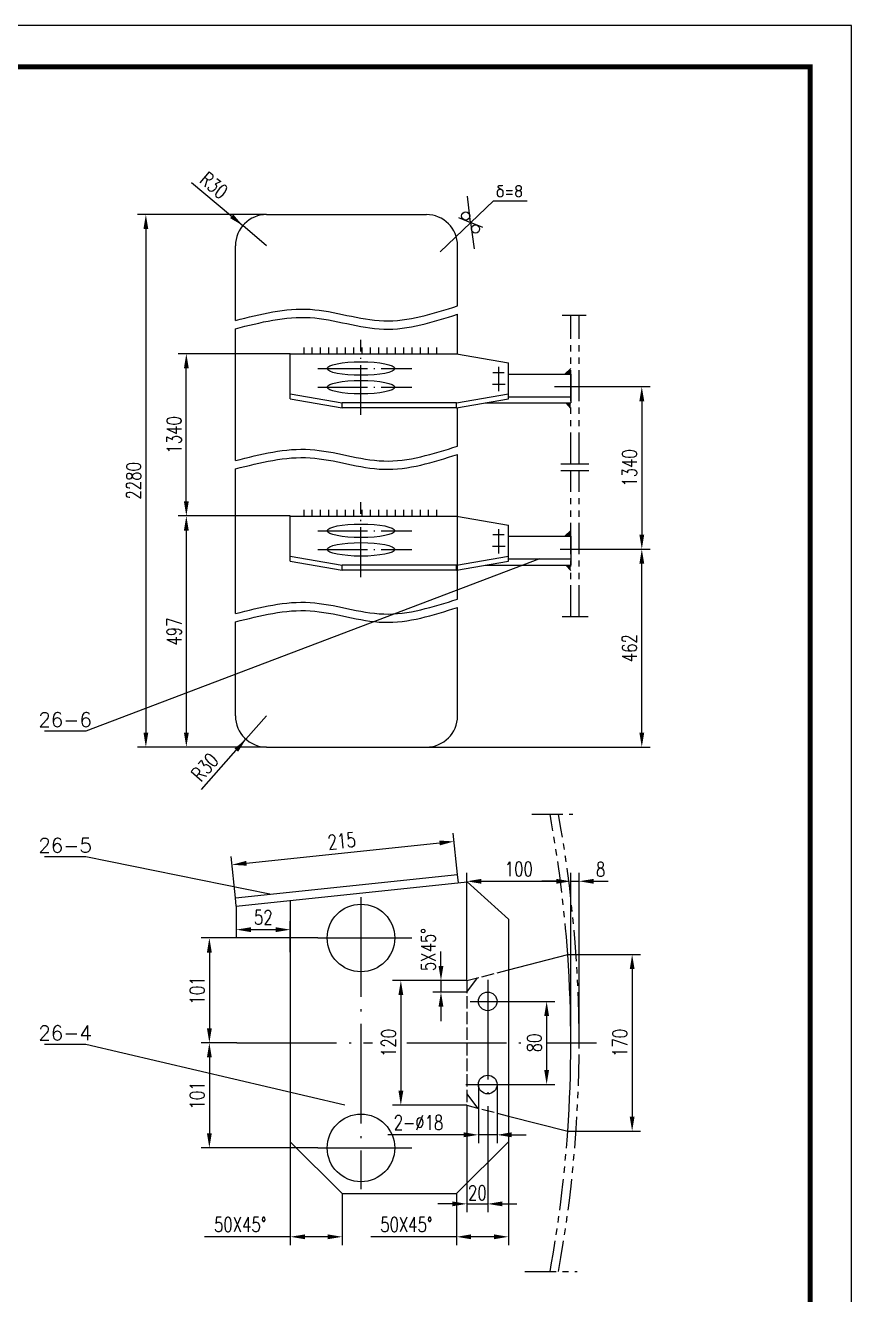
# Model space of a CAD drawing. Extents: x 1512 to 4800, y -77 to 764.
# Drawn here: x 4430.4 to 4629.3, y 212.2 to 517.5 of the extents above; entities that cross this region are included whole.
import ezdxf
from ezdxf.enums import TextEntityAlignment as Align

# ---------------------------------------------------------------- set-up
doc = ezdxf.new("R2010")
doc.units = 0
doc.header["$MEASUREMENT"] = 0
for name, pattern in [('ACAD_ISO02W100', [15, 12, -3]), ('ACAD_ISO04W100', [30.5, 24, -3, 0.5, -3]), ('PHANTOMX2', [5, 2.5, -0.5, 0.5, -0.5, 0.5, -0.5])]:
    doc.linetypes.add(name, pattern=pattern)
doc.layers.get('0').update_dxf_attribs({"linetype": 'CONTINUOUS'})
doc.layers.get('DEFPOINTS').update_dxf_attribs({"linetype": 'CONTINUOUS'})
for name, color, linetype in [('1', 1, 'CONTINUOUS'), ('2', 2, 'ACAD_ISO04W100'), ('3', 3, 'ACAD_ISO02W100'), ('4', 6, 'PHANTOMX2')]:
    doc.layers.add(name, color=color, linetype=linetype)
doc.styles.add('ACANSTS', font='romans.shx', dxfattribs={"height": 1, "bigfont": 'gbcbig.shx'})
doc.styles.add('HZ5', font='romans.shx', dxfattribs={"width": 0.75, "bigfont": 'hz5.shx'})
doc.dimstyles.new('STANDARD$0', dxfattribs={"dimtxt": 3.5, "dimasz": 3.5, "dimexe": 2, "dimexo": 0, "dimgap": 1.2, "dimtad": 1, "dimdec": 4, "dimzin": 0, "dimdsep": 46, "dimtxsty": 'HZ5', "dimcen": 0.09, "dimadec": 0, "dimazin": 0, "dimtfac": 0.857143, "dimtdec": 4, "dimtofl": 0, "dimtmove": 2, "dimatfit": 3, "dimfxl": 0, "dimtolj": 1, "dimtzin": 0, "dimarcsym": 0})
doc.dimstyles.new('STANDARD$4', dxfattribs={"dimtxt": 3.5, "dimasz": 3.5, "dimexe": 2, "dimexo": 0, "dimgap": 1.2, "dimtad": 1, "dimdec": 4, "dimzin": 0, "dimdsep": 46, "dimtxsty": 'HZ5', "dimcen": 0, "dimadec": 0, "dimazin": 0, "dimtfac": 1, "dimtdec": 4, "dimtofl": 0, "dimtmove": 2, "dimatfit": 3, "dimfxl": 0, "dimtolj": 1, "dimtzin": 0, "dimarcsym": 0})

# ---------------------------------------------------------------- blocks, each defined once
blk = doc.blocks.new('*D166')
at = {"color": 0, "linetype": 'ByBlock', "ltscale": 5}
for p, q in [((4145.92, 391.48), (4159.77, 391.48)), ((4157.77, 347.39), (4157.77, 387.98)), ((4105.93, 343.89), (4159.77, 343.89))]:
    blk.add_line(p, q, dxfattribs=at)
for points in [[(4157.19, 387.98), (4158.36, 387.98), (4157.77, 391.48)], [(4157.19, 347.39), (4158.36, 347.39), (4157.77, 343.89)]]:
    blk.add_solid(points, dxfattribs=at)
at = {"layer": 'DEFPOINTS', "color": 0, "linetype": 'ByBlock', "ltscale": 5}
for p in [(4145.92, 391.48), (4157.77, 391.48), (4105.93, 343.89)]:
    blk.add_point(p, dxfattribs=at)
at = {"color": 0, "linetype": 'ByBlock', "ltscale": 5, "insert": (4154.82, 367.68), "char_height": 3.5, "attachment_point": 5, "rotation": 90, "style": 'HZ5'}
blk.add_mtext('\\A1;462', dxfattribs=at)
blk = doc.blocks.new('*D86')
at = {"color": 0, "linetype": 'ByBlock', "ltscale": 5}
for p, q in [((4073.18, 399.47), (4046.15, 399.47)), ((4048.15, 395.97), (4048.15, 347.39)), ((4067.47, 343.89), (4046.15, 343.89))]:
    blk.add_line(p, q, dxfattribs=at)
for points in [[(4047.57, 395.97), (4048.74, 395.97), (4048.15, 399.47)], [(4047.57, 347.39), (4048.74, 347.39), (4048.15, 343.89)]]:
    blk.add_solid(points, dxfattribs=at)
at = {"layer": 'DEFPOINTS', "color": 0, "linetype": 'ByBlock', "ltscale": 5}
for p in [(4073.18, 399.47), (4048.15, 343.89), (4067.47, 343.89)]:
    blk.add_point(p, dxfattribs=at)
at = {"color": 0, "linetype": 'ByBlock', "ltscale": 5, "insert": (4045.2, 371.68), "char_height": 3.5, "attachment_point": 5, "rotation": 90, "style": 'HZ5'}
blk.add_mtext('\\A1;497', dxfattribs=at)
blk = doc.blocks.new('*D85')
at = {"color": 0, "linetype": 'ByBlock', "ltscale": 5}
for p, q in [((4067.47, 471.97), (4036.41, 471.97)), ((4038.41, 468.47), (4038.41, 347.39)), ((4067.47, 343.89), (4036.41, 343.89))]:
    blk.add_line(p, q, dxfattribs=at)
for points in [[(4037.83, 468.47), (4039, 468.47), (4038.41, 471.97)], [(4037.83, 347.39), (4039, 347.39), (4038.41, 343.89)]]:
    blk.add_solid(points, dxfattribs=at)
at = {"layer": 'DEFPOINTS', "color": 0, "linetype": 'ByBlock', "ltscale": 5}
for p in [(4067.47, 471.97), (4038.41, 343.89), (4067.47, 343.89)]:
    blk.add_point(p, dxfattribs=at)
at = {"color": 0, "linetype": 'ByBlock', "ltscale": 5, "insert": (4035.46, 407.93), "char_height": 3.5, "attachment_point": 5, "rotation": 90, "style": 'HZ5'}
blk.add_mtext('\\A1;2280', dxfattribs=at)
blk = doc.blocks.new('*D84')
at = {"color": 0, "linetype": 'ByBlock', "ltscale": 5}
for p in [(4067.47, 351.39), (4051.78, 333.69)]:
    blk.add_line(p, (4062.5, 345.77), dxfattribs=at)
blk.add_solid([(4059.74, 343.54), (4060.61, 342.77), (4062.5, 345.77)], dxfattribs=at)
at = {"layer": 'DEFPOINTS', "color": 0, "linetype": 'ByBlock', "ltscale": 5}
for p in [(4067.47, 351.39), (4062.5, 345.77)]:
    blk.add_point(p, dxfattribs=at)
at = {"color": 0, "linetype": 'ByBlock', "ltscale": 5, "insert": (4052.61, 339.07), "char_height": 3.5, "attachment_point": 5, "rotation": 48.4435, "style": 'HZ5'}
blk.add_mtext('\\A1;R30', dxfattribs=at)
blk = doc.blocks.new('*D88')
at = {"color": 0, "linetype": 'ByBlock', "ltscale": 5}
for p, q in [((4062.61, 315.94), (4109.11, 320.83)), ((4113.43, 313.22), (4112.38, 323.18)), ((4059.97, 307.6), (4058.92, 317.56))]:
    blk.add_line(p, q, dxfattribs=at)
for points in [[(4109.05, 321.41), (4109.17, 320.25), (4112.59, 321.19)], [(4062.55, 316.52), (4062.68, 315.36), (4059.13, 315.58)]]:
    blk.add_solid(points, dxfattribs=at)
at = {"layer": 'DEFPOINTS', "color": 0, "linetype": 'ByBlock', "ltscale": 5}
for p in [(4112.59, 321.19), (4113.43, 313.22), (4059.97, 307.6)]:
    blk.add_point(p, dxfattribs=at)
at = {"color": 0, "linetype": 'ByBlock', "ltscale": 5, "insert": (4085.55, 321.32), "char_height": 3.5, "attachment_point": 5, "rotation": 6, "style": 'HZ5'}
blk.add_mtext('\\A1;215', dxfattribs=at)
blk = doc.blocks.new('*D90')
at = {"color": 0, "linetype": 'ByBlock', "ltscale": 5}
for p, q in [((4079.78, 297.98), (4051.69, 297.98)), ((4053.69, 294.48), (4053.69, 276.23)), ((4060.31, 272.73), (4051.69, 272.73))]:
    blk.add_line(p, q, dxfattribs=at)
for points in [[(4053.11, 294.48), (4054.28, 294.48), (4053.69, 297.98)], [(4053.11, 276.23), (4054.28, 276.23), (4053.69, 272.73)]]:
    blk.add_solid(points, dxfattribs=at)
at = {"layer": 'DEFPOINTS', "color": 0, "linetype": 'ByBlock', "ltscale": 5}
for p in [(4079.78, 297.98), (4053.69, 272.73), (4060.31, 272.73)]:
    blk.add_point(p, dxfattribs=at)
at = {"color": 0, "linetype": 'ByBlock', "ltscale": 5, "insert": (4050.74, 285.35), "char_height": 3.5, "attachment_point": 5, "rotation": 90, "style": 'HZ5'}
blk.add_mtext('\\A1;101', dxfattribs=at)
blk = doc.blocks.new('*D92')
at = {"color": 0, "linetype": 'ByBlock', "ltscale": 5}
for p, q in [((3653.18, 248.98), (3653.18, 224.1)), ((3665.68, 236.48), (3665.68, 224.1)), ((3653.18, 226.1), (3632.53, 226.1)), ((3662.18, 226.1), (3656.68, 226.1))]:
    blk.add_line(p, q, dxfattribs=at)
for points in [[(3656.68, 226.68), (3656.68, 225.52), (3653.18, 226.1)], [(3662.18, 226.68), (3662.18, 225.52), (3665.68, 226.1)]]:
    blk.add_solid(points, dxfattribs=at)
at = {"layer": 'DEFPOINTS', "color": 0, "linetype": 'ByBlock', "ltscale": 5}
for p in [(3653.18, 248.98), (3665.68, 236.48), (3665.68, 226.1)]:
    blk.add_point(p, dxfattribs=at)
at = {"color": 0, "linetype": 'ByBlock', "ltscale": 5, "insert": (3641.11, 229.05), "char_height": 3.5, "attachment_point": 5, "style": 'HZ5'}
blk.add_mtext('\\A1;50X45°', dxfattribs=at)
blk = doc.blocks.new('*D91')
at = {"color": 0, "linetype": 'ByBlock', "ltscale": 5}
for p, q in [((4060.31, 272.73), (4051.69, 272.73)), ((4053.69, 269.23), (4053.69, 250.98)), ((4079.78, 247.48), (4051.69, 247.48))]:
    blk.add_line(p, q, dxfattribs=at)
for points in [[(4053.11, 269.23), (4054.28, 269.23), (4053.69, 272.73)], [(4053.11, 250.98), (4054.28, 250.98), (4053.69, 247.48)]]:
    blk.add_solid(points, dxfattribs=at)
at = {"layer": 'DEFPOINTS', "color": 0, "linetype": 'ByBlock', "ltscale": 5}
for p in [(4060.31, 272.73), (4053.69, 247.48), (4079.78, 247.48)]:
    blk.add_point(p, dxfattribs=at)
at = {"color": 0, "linetype": 'ByBlock', "ltscale": 5, "insert": (4050.74, 260.1), "char_height": 3.5, "attachment_point": 5, "rotation": 90, "style": 'HZ5'}
blk.add_mtext('\\A1;101', dxfattribs=at)
blk = doc.blocks.new('*D89')
at = {"color": 0, "linetype": 'ByBlock', "ltscale": 5}
for p, q in [((4060.18, 305.61), (4060.18, 297.98)), ((4063.68, 299.98), (4069.68, 299.98)), ((4073.18, 294.53), (4073.18, 301.98))]:
    blk.add_line(p, q, dxfattribs=at)
for points in [[(4063.68, 300.56), (4063.68, 299.39), (4060.18, 299.98)], [(4069.68, 300.56), (4069.68, 299.39), (4073.18, 299.98)]]:
    blk.add_solid(points, dxfattribs=at)
at = {"layer": 'DEFPOINTS', "color": 0, "linetype": 'ByBlock', "ltscale": 5}
for p in [(4060.18, 305.61), (4073.18, 299.98), (4073.18, 294.53)]:
    blk.add_point(p, dxfattribs=at)
at = {"color": 0, "linetype": 'ByBlock', "ltscale": 5, "insert": (4066.68, 302.93), "char_height": 3.5, "attachment_point": 5, "style": 'HZ5'}
blk.add_mtext('\\A1;52', dxfattribs=at)
blk = doc.blocks.new('*D99')
at = {"color": 0, "linetype": 'ByBlock', "ltscale": 5}
for p, q in [((3689.44, 291.23), (3689.44, 294.73)), ((3695.68, 287.73), (3687.44, 287.73)), ((3689.44, 287.73), (3689.44, 284.96)), ((3695.68, 284.96), (3687.44, 284.96)), ((3689.44, 281.46), (3689.44, 277.96))]:
    blk.add_line(p, q, dxfattribs=at)
for points in [[(3688.86, 291.23), (3690.02, 291.23), (3689.44, 287.73)], [(3688.86, 281.46), (3690.02, 281.46), (3689.44, 284.96)]]:
    blk.add_solid(points, dxfattribs=at)
at = {"layer": 'DEFPOINTS', "color": 0, "linetype": 'ByBlock', "ltscale": 5}
for p in [(3695.68, 287.73), (3689.44, 284.96), (3695.68, 284.96)]:
    blk.add_point(p, dxfattribs=at)
at = {"color": 0, "linetype": 'ByBlock', "ltscale": 5, "insert": (3686.41, 295.18), "char_height": 3.5, "attachment_point": 5, "rotation": 90, "style": 'HZ5'}
blk.add_mtext('\\A1;5X45°', dxfattribs=at)
blk = doc.blocks.new('*D98')
at = {"color": 0, "linetype": 'ByBlock', "ltscale": 5}
for p, q in [((4124.67, 282.73), (4136.87, 282.73)), ((4134.87, 279.23), (4134.87, 266.23)), ((4124.41, 262.73), (4136.87, 262.73))]:
    blk.add_line(p, q, dxfattribs=at)
for points in [[(4134.29, 279.23), (4135.45, 279.23), (4134.87, 282.73)], [(4134.29, 266.23), (4135.45, 266.23), (4134.87, 262.73)]]:
    blk.add_solid(points, dxfattribs=at)
at = {"layer": 'DEFPOINTS', "color": 0, "linetype": 'ByBlock', "ltscale": 5}
for p in [(4124.67, 282.73), (4124.41, 262.73), (4134.87, 262.73)]:
    blk.add_point(p, dxfattribs=at)
at = {"color": 0, "linetype": 'ByBlock', "ltscale": 5, "insert": (4131.92, 272.73), "char_height": 3.5, "attachment_point": 5, "rotation": 90, "style": 'HZ5'}
blk.add_mtext('\\A1;80', dxfattribs=at)
blk = doc.blocks.new('*D97')
at = {"color": 0, "linetype": 'ByBlock', "ltscale": 5}
for p, q in [((4139.94, 293.98), (4157.45, 293.98)), ((4155.45, 290.48), (4155.45, 254.98)), ((4139.94, 251.48), (4157.45, 251.48))]:
    blk.add_line(p, q, dxfattribs=at)
for points in [[(4154.87, 290.48), (4156.03, 290.48), (4155.45, 293.98)], [(4154.87, 254.98), (4156.03, 254.98), (4155.45, 251.48)]]:
    blk.add_solid(points, dxfattribs=at)
at = {"layer": 'DEFPOINTS', "color": 0, "linetype": 'ByBlock', "ltscale": 5}
for p in [(4139.94, 293.98), (4139.94, 251.48), (4155.45, 251.48)]:
    blk.add_point(p, dxfattribs=at)
at = {"color": 0, "linetype": 'ByBlock', "ltscale": 5, "insert": (4152.5, 272.73), "char_height": 3.5, "attachment_point": 5, "rotation": 90, "style": 'HZ5'}
blk.add_mtext('\\A1;170', dxfattribs=at)
blk = doc.blocks.new('*D96')
at = {"color": 0, "linetype": 'ByBlock', "ltscale": 5}
for p, q in [((3717.18, 311.61), (3713.68, 311.61)), ((3720.68, 272.73), (3720.68, 313.61)), ((3720.68, 311.61), (3722.68, 311.61)), ((3722.68, 272.73), (3722.68, 313.61)), ((3726.18, 311.61), (3729.68, 311.61))]:
    blk.add_line(p, q, dxfattribs=at)
for points in [[(3717.18, 312.19), (3717.18, 311.02), (3720.68, 311.61)], [(3726.18, 312.19), (3726.18, 311.02), (3722.68, 311.61)]]:
    blk.add_solid(points, dxfattribs=at)
at = {"layer": 'DEFPOINTS', "color": 0, "linetype": 'ByBlock', "ltscale": 5}
for p in [(3722.68, 311.61), (3720.68, 272.73), (3722.68, 272.73)]:
    blk.add_point(p, dxfattribs=at)
at = {"color": 0, "linetype": 'ByBlock', "ltscale": 5, "insert": (3727.87, 314.49), "char_height": 3.5, "attachment_point": 5, "style": 'HZ5'}
blk.add_mtext('\\A1;8', dxfattribs=at)
blk = doc.blocks.new('*D95')
at = {"color": 0, "linetype": 'ByBlock', "ltscale": 5}
for p, q in [((4115.68, 287.73), (4115.68, 313.61)), ((4119.18, 311.61), (4137.18, 311.61)), ((4140.68, 272.73), (4140.68, 313.61))]:
    blk.add_line(p, q, dxfattribs=at)
for points in [[(4119.18, 312.19), (4119.18, 311.02), (4115.68, 311.61)], [(4137.18, 312.19), (4137.18, 311.02), (4140.68, 311.61)]]:
    blk.add_solid(points, dxfattribs=at)
at = {"layer": 'DEFPOINTS', "color": 0, "linetype": 'ByBlock', "ltscale": 5}
for p in [(4140.68, 311.61), (4115.68, 287.73), (4140.68, 272.73)]:
    blk.add_point(p, dxfattribs=at)
at = {"color": 0, "linetype": 'ByBlock', "ltscale": 5, "insert": (4128.18, 314.56), "char_height": 3.5, "attachment_point": 5, "style": 'HZ5'}
blk.add_mtext('\\A1;100', dxfattribs=at)
blk = doc.blocks.new('*D94')
at = {"color": 0, "linetype": 'ByBlock', "ltscale": 5}
for p, q in [((4115.68, 287.73), (4097.78, 287.73)), ((4099.78, 284.23), (4099.78, 261.23)), ((4115.68, 257.73), (4097.78, 257.73))]:
    blk.add_line(p, q, dxfattribs=at)
for points in [[(4099.2, 284.23), (4100.37, 284.23), (4099.78, 287.73)], [(4099.2, 261.23), (4100.37, 261.23), (4099.78, 257.73)]]:
    blk.add_solid(points, dxfattribs=at)
at = {"layer": 'DEFPOINTS', "color": 0, "linetype": 'ByBlock', "ltscale": 5}
for p in [(4115.68, 287.73), (4099.78, 257.73), (4115.68, 257.73)]:
    blk.add_point(p, dxfattribs=at)
at = {"color": 0, "linetype": 'ByBlock', "ltscale": 5, "insert": (4096.83, 272.73), "char_height": 3.5, "attachment_point": 5, "rotation": 90, "style": 'HZ5'}
blk.add_mtext('\\A1;120', dxfattribs=at)
blk = doc.blocks.new('*D101')
at = {"color": 0, "linetype": 'ByBlock', "ltscale": 5}
for p, q in [((3695.68, 257.73), (3695.68, 232.02)), ((3700.68, 257.5), (3700.68, 232.02)), ((3692.18, 234.02), (3688.68, 234.02)), ((3695.68, 234.02), (3700.68, 234.02)), ((3704.18, 234.02), (3707.68, 234.02))]:
    blk.add_line(p, q, dxfattribs=at)
for points in [[(3692.18, 234.6), (3692.18, 233.44), (3695.68, 234.02)], [(3704.18, 234.6), (3704.18, 233.44), (3700.68, 234.02)]]:
    blk.add_solid(points, dxfattribs=at)
at = {"layer": 'DEFPOINTS', "color": 0, "linetype": 'ByBlock', "ltscale": 5}
for p in [(3695.68, 257.73), (3700.68, 257.5), (3700.68, 234.02)]:
    blk.add_point(p, dxfattribs=at)
at = {"color": 0, "linetype": 'ByBlock', "ltscale": 5, "insert": (3698.18, 236.68), "char_height": 3.5, "attachment_point": 5, "style": 'HZ5'}
blk.add_mtext('\\A1;20', dxfattribs=at)
blk = doc.blocks.new('*D93')
at = {"color": 0, "linetype": 'ByBlock', "ltscale": 5}
for p, q in [((3705.68, 248.98), (3705.68, 224.1)), ((3693.18, 236.48), (3693.18, 224.1)), ((3693.18, 226.1), (3672.53, 226.1)), ((3702.18, 226.1), (3696.68, 226.1))]:
    blk.add_line(p, q, dxfattribs=at)
for points in [[(3696.68, 226.68), (3696.68, 225.52), (3693.18, 226.1)], [(3702.18, 226.68), (3702.18, 225.52), (3705.68, 226.1)]]:
    blk.add_solid(points, dxfattribs=at)
at = {"layer": 'DEFPOINTS', "color": 0, "linetype": 'ByBlock', "ltscale": 5}
for p in [(3705.68, 248.98), (3693.18, 236.48), (3693.18, 226.1)]:
    blk.add_point(p, dxfattribs=at)
at = {"color": 0, "linetype": 'ByBlock', "ltscale": 5, "insert": (3681.11, 229.05), "char_height": 3.5, "attachment_point": 5, "style": 'HZ5'}
blk.add_mtext('\\A1;50X45°', dxfattribs=at)
blk = doc.blocks.new('*D100')
at = {"color": 0, "linetype": 'ByBlock', "ltscale": 5}
for p, q in [((3698.43, 262.73), (3698.43, 248.63)), ((3702.93, 262.73), (3702.93, 248.63)), ((3694.93, 250.63), (3676.66, 250.63)), ((3702.93, 250.63), (3698.43, 250.63)), ((3706.43, 250.63), (3709.93, 250.63))]:
    blk.add_line(p, q, dxfattribs=at)
for points in [[(3694.93, 251.22), (3694.93, 250.05), (3698.43, 250.63)], [(3706.43, 251.22), (3706.43, 250.05), (3702.93, 250.63)]]:
    blk.add_solid(points, dxfattribs=at)
at = {"layer": 'DEFPOINTS', "color": 0, "linetype": 'ByBlock', "ltscale": 5}
for p in [(3698.43, 262.73), (3702.93, 262.73), (3702.93, 250.63)]:
    blk.add_point(p, dxfattribs=at)
at = {"color": 0, "linetype": 'ByBlock', "ltscale": 5, "insert": (3684.04, 253.58), "char_height": 3.5, "attachment_point": 5, "style": 'HZ5'}
blk.add_mtext('\\A1;2-∅18', dxfattribs=at)
blk = doc.blocks.new('*D83')
at = {"color": 0, "linetype": 'ByBlock', "ltscale": 5}
for p in [(4049.39, 479.71), (4067.47, 464.47)]:
    blk.add_line(p, (4061.74, 469.31), dxfattribs=at)
blk.add_solid([(4059.44, 472.01), (4058.69, 471.12), (4061.74, 469.31)], dxfattribs=at)
at = {"layer": 'DEFPOINTS', "color": 0, "linetype": 'ByBlock', "ltscale": 5}
for p in [(4061.74, 469.31), (4067.47, 464.47)]:
    blk.add_point(p, dxfattribs=at)
at = {"color": 0, "linetype": 'ByBlock', "ltscale": 5, "insert": (4054.79, 479.02), "char_height": 3.5, "attachment_point": 5, "rotation": 319.8683, "style": 'HZ5'}
blk.add_mtext('\\A1;R30', dxfattribs=at)
blk = doc.blocks.new('*D87')
at = {"color": 0, "linetype": 'ByBlock', "ltscale": 5}
for p, q in [((4073.18, 438.49), (4046.15, 438.49)), ((4048.15, 402.97), (4048.15, 434.99)), ((4073.18, 399.47), (4046.15, 399.47))]:
    blk.add_line(p, q, dxfattribs=at)
for points in [[(4047.57, 434.99), (4048.74, 434.99), (4048.15, 438.49)], [(4047.57, 402.97), (4048.74, 402.97), (4048.15, 399.47)]]:
    blk.add_solid(points, dxfattribs=at)
at = {"layer": 'DEFPOINTS', "color": 0, "linetype": 'ByBlock', "ltscale": 5}
for p in [(4048.15, 438.49), (4073.18, 438.49), (4073.18, 399.47)]:
    blk.add_point(p, dxfattribs=at)
at = {"color": 0, "linetype": 'ByBlock', "ltscale": 5, "insert": (4045.2, 418.98), "char_height": 3.5, "attachment_point": 5, "rotation": 90, "style": 'HZ5'}
blk.add_mtext('\\A1;1340', dxfattribs=at)
blk = doc.blocks.new('*D167')
at = {"color": 0, "linetype": 'ByBlock', "ltscale": 5}
for p, q in [((4144.76, 430.58), (4159.77, 430.58)), ((4157.77, 427.08), (4157.77, 394.98)), ((4145.92, 391.48), (4159.77, 391.48))]:
    blk.add_line(p, q, dxfattribs=at)
for points in [[(4157.19, 427.08), (4158.36, 427.08), (4157.77, 430.58)], [(4157.19, 394.98), (4158.36, 394.98), (4157.77, 391.48)]]:
    blk.add_solid(points, dxfattribs=at)
at = {"layer": 'DEFPOINTS', "color": 0, "linetype": 'ByBlock', "ltscale": 5}
for p in [(4144.76, 430.58), (4145.92, 391.48), (4157.77, 391.48)]:
    blk.add_point(p, dxfattribs=at)
at = {"color": 0, "linetype": 'ByBlock', "ltscale": 5, "insert": (4154.82, 411.03), "char_height": 3.5, "attachment_point": 5, "rotation": 90, "style": 'HZ5'}
blk.add_mtext('\\A1;1340', dxfattribs=at)

msp = doc.modelspace()

# ---------------------------------------------------------------- hatches: boundary and pattern name
at = {"ltscale": 5}
for points in [[(4560.2658975, 433.5998433), (4561.6806655, 433.5998433), (4561.6806655, 434.9744783)], [(4561.6806655, 426.6562098), (4560.4568006, 426.6562098), (4561.6806655, 425.3549482)], [(4561.6806655, 395.9538373), (4560.2658975, 394.5792023), (4561.6806655, 394.5792023)], [(4561.6806655, 387.6355688), (4560.4568006, 387.6355688), (4561.6806655, 386.3343072)]]:
    msp.add_hatch(color=256, dxfattribs=at).paths.add_polyline_path(points)

# ---------------------------------------------------------------- linework, layer by layer
for p, q in [((4629.2763814, 517.4732907), (3788.2763814, 517.4732907)), ((4629.2763814, -76.5267093), (4629.2763814, 517.4732907)), ((4629.2763814, -76.5267093), (4629.2763814, 517.4732907)), ((4444.9780763, 347.7401992), (4434.9780763, 347.7401992)), ((4444.9780763, 317.5030065), (4434.9780763, 317.5030065)), ((4444.9780763, 272.3882551), (4434.9780763, 272.3882551))]:
    msp.add_line(p, q)
for p, q in [((4537.5744655, 470.0759909), (4536.808831, 476.3937281)), ((4543.0466382, 475.2400654), (4530.2136868, 463.0259003)), ((4543.0466382, 475.2400654), (4551.2085119, 475.2400654)), ((4534.6168855, 471.3009792), (4537.5439546, 470.0530744)), ((4537.5439546, 470.0530744), (4538.389344, 463.7455141)), ((4540.5167746, 468.8655488), (4537.5741736, 470.0763745)), ((4497.4726605, 438.4863069), (4497.4726605, 439.9863069)), ((4499.4726605, 438.4863069), (4499.4726605, 439.9863069)), ((4501.4726605, 438.4863069), (4501.4726605, 439.9863069)), ((4503.4726605, 438.4863069), (4503.4726605, 439.9863069)), ((4505.4726605, 438.4863069), (4505.4726605, 439.9863069)), ((4507.4726605, 438.4863069), (4507.4726605, 439.9863069)), ((4509.4726605, 438.4863069), (4509.4726605, 439.9863069)), ((4511.4726605, 438.4863069), (4511.4726605, 439.9863069)), ((4513.4726605, 438.4863069), (4513.4726605, 439.9863069)), ((4515.4726605, 438.4863069), (4515.4726605, 439.9863069)), ((4517.4726605, 438.4863069), (4517.4726605, 439.9863069)), ((4519.4726605, 438.4863069), (4519.4726605, 439.9863069)), ((4521.4726605, 438.4863069), (4521.4726605, 439.9863069)), ((4523.4726605, 438.4863069), (4523.4726605, 439.9863069)), ((4525.4726605, 438.4863069), (4525.4726605, 439.9863069)), ((4527.4726605, 438.4863069), (4527.4726605, 439.9863069)), ((4529.4726605, 438.4863069), (4529.4726605, 439.9863069)), ((4542.9114908, 434.0131576), (4545.6811738, 434.0131576)), ((4544.3176375, 435.3331222), (4544.3176375, 429.4997444)), ((4560.2658975, 433.5998433), (4561.6806655, 434.9744783)), ((4542.8688802, 431.2029215), (4545.8976365, 431.2029215)), ((4557.7374496, 430.5768053), (4565.7602628, 430.5768053)), ((4560.4568006, 426.6562098), (4561.6806655, 425.3549482)), ((4497.4726605, 399.4656659), (4497.4726605, 400.9656659)), ((4499.4726605, 399.4656659), (4499.4726605, 400.9656659)), ((4501.4726605, 399.4656659), (4501.4726605, 400.9656659)), ((4503.4726605, 399.4656659), (4503.4726605, 400.9656659)), ((4505.4726605, 399.4656659), (4505.4726605, 400.9656659)), ((4507.4726605, 399.4656659), (4507.4726605, 400.9656659)), ((4509.4726605, 399.4656659), (4509.4726605, 400.9656659)), ((4511.4726605, 399.4656659), (4511.4726605, 400.9656659)), ((4513.4726605, 399.4656659), (4513.4726605, 400.9656659)), ((4515.4726605, 399.4656659), (4515.4726605, 400.9656659)), ((4517.4726605, 399.4656659), (4517.4726605, 400.9656659)), ((4519.4726605, 399.4656659), (4519.4726605, 400.9656659)), ((4521.4726605, 399.4656659), (4521.4726605, 400.9656659)), ((4523.4726605, 399.4656659), (4523.4726605, 400.9656659)), ((4525.4726605, 399.4656659), (4525.4726605, 400.9656659)), ((4527.4726605, 399.4656659), (4527.4726605, 400.9656659)), ((4529.4726605, 399.4656659), (4529.4726605, 400.9656659)), ((4542.9114908, 394.9925166), (4545.6811738, 394.9925166)), ((4544.3176375, 396.3124812), (4544.3176375, 390.4791034)), ((4560.2658975, 394.5792023), (4561.6806655, 395.9538373)), ((4542.8688802, 392.1822805), (4545.8976365, 392.1822805)), ((4559.1269315, 391.4844614), (4566.9205212, 391.4844614)), ((4554.1806655, 389.1355688), (4444.9780763, 347.7401992)), ((4560.4568006, 387.6355688), (4561.6806655, 386.3343072)), ((4489.2859833, 308.4729251), (4444.9780763, 317.5030065)), ((4536.6806655, 284.9590683), (4539.1977212, 288.3748498)), ((4507.286656, 257.79182), (4444.9780763, 272.3882551)), ((4536.6806655, 260.4936523), (4539.1977212, 257.0778709))]:
    msp.add_line(p, q, dxfattribs=at)
for centre in [(4536.38696, 471.6289267), (4538.7509845, 468.515265)]:
    msp.add_circle(centre, 0.9883562, dxfattribs=at)
for points in [[(4480.9716086, 446.5260158), (4498.934392, 449.1853044), (4516.6624738, 446.4199814), (4534.4271605, 449.9974455)], [(4480.9716086, 444.5260158), (4498.934392, 447.1853044), (4516.6624738, 444.4199814), (4534.4271605, 447.9974455)], [(4480.9716086, 412.8111582), (4498.934392, 415.4704468), (4516.6624738, 412.7051238), (4534.4271605, 416.2825878)], [(4480.9716086, 410.8111582), (4498.934392, 413.4704468), (4516.6624738, 410.7051238), (4534.4271605, 414.2825878)], [(4480.9716086, 376.0112009), (4498.934392, 378.6704894), (4516.6624738, 375.9051664), (4534.4271605, 379.4826305)], [(4480.9716086, 374.0112009), (4498.934392, 376.6704894), (4516.6624738, 373.9051664), (4534.4271605, 377.4826305)]]:
    msp.add_spline(points, degree=3, dxfattribs=at)
at = {"layer": '1'}
for p, q in [((4488.4716086, 471.9711331), (4526.9271605, 471.9711331)), ((4480.9716086, 446.5260158), (4480.9716086, 464.4711331)), ((4534.4271605, 449.9974455), (4534.4271605, 464.4711331)), ((4534.4271605, 438.4863069), (4534.4271605, 447.9974455)), ((4480.9716086, 412.8111582), (4480.9716086, 444.5260158)), ((4494.1806655, 438.4863069), (4534.4271605, 438.4863069)), ((4494.1806655, 427.6332935), (4494.1806655, 438.4863069)), ((4534.1806655, 438.4863069), (4546.6806655, 436.297749)), ((4546.6806655, 427.6332935), (4546.6806655, 436.297749)), ((4546.6806655, 433.5998433), (4561.6806655, 433.5998433)), ((4561.6806655, 433.5998433), (4561.6806655, 426.6562098)), ((4494.1806655, 428.8512513), (4506.6806655, 426.6626935)), ((4494.1806655, 427.6332935), (4506.6806655, 425.4626935)), ((4534.1806655, 426.6626935), (4546.6806655, 428.8512513)), ((4534.1806655, 425.4626935), (4546.6806655, 427.6332935)), ((4546.6806655, 428.1562098), (4561.6806655, 428.1562098)), ((4506.6806655, 425.4626935), (4506.6806655, 426.6626935)), ((4534.1806655, 426.6626935), (4506.6806655, 426.6626935)), ((4534.1806655, 425.4626935), (4506.6806655, 425.4626935)), ((4534.1806655, 425.4626935), (4534.1806655, 426.6626935)), ((4534.4271605, 416.2825878), (4534.4271605, 425.5054969)), ((4541.0538588, 426.6562098), (4561.6806655, 426.6562098)), ((4534.4271605, 379.4826305), (4534.4271605, 414.2825878)), ((4480.9716086, 376.0112009), (4480.9716086, 410.8111582)), ((4494.1806655, 399.4656659), (4534.4271605, 399.4656659)), ((4494.1806655, 388.6126526), (4494.1806655, 399.4656659)), ((4534.1806655, 399.4656659), (4546.6806655, 397.2771081)), ((4546.6806655, 388.6126526), (4546.6806655, 397.2771081)), ((4546.6806655, 394.5792023), (4561.6806655, 394.5792023)), ((4561.6806655, 394.5792023), (4561.6806655, 387.6355688)), ((4494.1806655, 389.8306104), (4506.6806655, 387.6420526)), ((4494.1806655, 388.6126526), (4506.6806655, 386.4420526)), ((4534.1806655, 387.6420526), (4546.6806655, 389.8306104)), ((4534.1806655, 386.4420526), (4546.6806655, 388.6126526)), ((4546.6806655, 389.1355688), (4561.6806655, 389.1355688)), ((4534.1806655, 387.6420526), (4506.6806655, 387.6420526)), ((4506.6806655, 386.4420526), (4506.6806655, 387.6420526)), ((4534.1806655, 386.4420526), (4506.6806655, 386.4420526)), ((4534.1806655, 386.4420526), (4534.1806655, 387.6420526)), ((4541.0538588, 387.6355688), (4561.6806655, 387.6355688)), ((4534.4271605, 351.3850984), (4534.4271605, 377.4826305)), ((4480.9716086, 351.3850984), (4480.9716086, 374.0112009)), ((4488.4716086, 343.8850984), (4526.9271605, 343.8850984)), ((4480.9716086, 307.5990491), (4534.4271605, 313.217454)), ((4481.1806655, 305.6100053), (4536.7354466, 311.449048)), ((4534.6362174, 311.2284102), (4534.4271605, 313.217454)), ((4536.7354466, 311.449048), (4546.6806655, 302.4943327)), ((4481.1806655, 305.6100053), (4480.9716086, 307.5990491)), ((4494.1806655, 306.9763603), (4494.1806655, 248.9763603)), ((4546.6806655, 302.4943327), (4546.6806655, 248.9763603)), ((4546.6806655, 290.3027415), (4560.9394986, 293.9763603)), ((4546.6806655, 255.1499792), (4560.9394986, 251.4763603)), ((4506.6806655, 236.4763603), (4494.1806655, 248.9763603)), ((4534.1806655, 236.4763603), (4546.6806655, 248.9763603)), ((4506.6806655, 236.4763603), (4534.1806655, 236.4763603))]:
    msp.add_line(p, q, dxfattribs=at)
at = {"layer": '1', "const_width": 1.2}
msp.add_lwpolyline([(3813.2763814, -66.5267093), (4619.2763814, -66.5267093), (4619.2763814, 507.4732907), (3813.2763814, 507.4732907)], close=True, dxfattribs=at)
at = {"layer": '1'}
for centre, radius in [((4511.1806655, 297.9763603), 8.125), ((4541.6806655, 282.7263603), 2.25), ((4541.6806655, 262.7263603), 2.25), ((4511.1806655, 247.4763603), 8.125)]:
    msp.add_circle(centre, radius, dxfattribs=at)
for centre, radius, start, end in [((4488.4716086, 464.4711331), 7.5, 90, 180), ((4526.9271605, 464.4711331), 7.5, 0, 90), ((4488.4716086, 351.3850984), 7.5, 180, 270), ((4526.9271605, 351.3850984), 7.5, 270, 0), ((4256.6806655, 272.7263603), 305, 356.001033254, 3.995155739)]:
    msp.add_arc(centre, radius, start, end, dxfattribs=at)
for centre in [(4511.1806655, 434.9327974), (4511.1806655, 430.4619626), (4511.1806655, 395.9121564), (4511.1806655, 391.4413216)]:
    msp.add_ellipse(centre, major_axis=(-8.125, 0), ratio=0.2005648605, dxfattribs=at)
at = {"layer": '2', "ltscale": 0.5}
for p, q in [((4511.1806655, 423.7823404), (4511.1806655, 441.8473835)), ((4500.7753748, 434.9327974), (4523.387225, 434.9327974)), ((4500.7753748, 430.4619626), (4523.387225, 430.4619626)), ((4511.1806655, 384.7616994), (4511.1806655, 402.8267425)), ((4500.7753748, 395.9121564), (4523.387225, 395.9121564)), ((4500.7753748, 391.4413216), (4523.387225, 391.4413216))]:
    msp.add_line(p, q, dxfattribs=at)
at = {"layer": '2'}
for p, q in [((4511.1806655, 307.8182996), (4511.1806655, 237.5848868)), ((4500.7753748, 297.9763603), (4523.387225, 297.9763603)), ((4541.6806655, 287.9106975), (4541.6806655, 257.5042907)), ((4537.4817724, 282.7263603), (4545.6717763, 282.7263603)), ((4481.3102594, 272.7263603), (4513.954807, 272.7263603)), ((4522.1939419, 272.7263603), (4550.0816145, 272.7263603)), ((4555.8713695, 272.7263603), (4567.8493424, 272.7263603)), ((4536.439159, 262.7263603), (4545.4117034, 262.7263603)), ((4500.7753748, 247.4763603), (4523.387225, 247.4763603))]:
    msp.add_line(p, q, dxfattribs=at)
at = {"layer": '3', "ltscale": 0.25}
for p, q in [((4536.6806655, 287.7263603), (4546.6806655, 290.3027415)), ((4536.6806655, 287.7263603), (4536.6806655, 257.7263603)), ((4536.6806655, 257.7263603), (4546.6806655, 255.1499792))]:
    msp.add_line(p, q, dxfattribs=at)
at = {"layer": '4', "ltscale": 3}
for p, q in [((4559.6077007, 447.7559315), (4565.3591639, 447.7559315)), ((4561.6806655, 412.0552125), (4561.6806655, 447.7559315)), ((4563.6806655, 412.0552125), (4563.6806655, 447.7559315)), ((4559.2575747, 412.0552125), (4566.0365444, 412.0552125)), ((4559.2575747, 410.4179409), (4566.0365444, 410.4179409)), ((4561.6806655, 375.2930224), (4561.6806655, 410.4179409)), ((4563.6806655, 375.2930224), (4563.6806655, 410.4179409)), ((4559.6077007, 375.2930224), (4565.8673464, 375.2930224)), ((4552.283181, 327.7263603), (4562.1659751, 327.7263603)), ((4550.6508631, 217.7263603), (4563.2481776, 217.7263603))]:
    msp.add_line(p, q, dxfattribs=at)
for radius, start, end in [(305, 3.995155739, 10.388857815), (307, 349.679566152, 10.320433848), (305, 349.611142185, 356.004844261)]:
    msp.add_arc((4256.6806655, 272.7263603), radius, start, end, dxfattribs=at)

# ---------------------------------------------------------------- texts
at = {"ltscale": 5, "style": 'ACANSTS'}
msp.add_text('δ=8', height=3, dxfattribs=at).set_placement((4543.5536659, 476.0848228))
at = {"style": 'ACANSTS'}
for s, p in [('26-6', (4439.9780763, 348.7401992)), ('26-5', (4439.9780763, 318.5030065)), ('26-4', (4439.9780763, 273.3882551))]:
    msp.add_text(s, height=3.5, dxfattribs=at).set_placement(p, align=Align.CENTER)

# ---------------------------------------------------------------- dimensions: what is measured, and where the dimension line sits
at = {"ltscale": 5}
for center, mpoint, picture, middle in [((4488.4716086, 464.4711331), (4482.7373712, 469.3052329), '*D83', (4475.788944, 479.021327)), ((4488.4716086, 351.3850984), (4483.4964179, 345.7728371), '*D84', (4473.6105507, 339.0681555))]:
    dim = msp.add_radius_dim(center=center, mpoint=mpoint, text='R30', dimstyle='STANDARD$4', override={"dimtxsty": 'ACANSTS', "dimtofl": 1, "dimtmove": 0}, dxfattribs=at)
    dim.commit()
    dim.dimension.update_dxf_attribs({"geometry": picture, "text_midpoint": middle, "insert": (421, 0)})
for base, p1, p2, text, picture, middle in [((4459.4125128, 343.8850984), (4488.4716086, 471.9711331), (4488.4716086, 343.8850984), '2280', '*D85', (4456.4625128, 407.9281158)), ((4469.154368, 438.4863069), (4494.1806655, 399.4656659), (4494.1806655, 438.4863069), '1340', '*D87', (4466.204368, 418.9759864)), ((4578.7735603, 391.4844614), (4565.7602628, 430.5768053), (4566.9205212, 391.4844614), '1340', '*D167', (4575.8235603, 411.0306333)), ((4469.154368, 343.8850984), (4494.1806655, 399.4656659), (4488.4716086, 343.8850984), '497', '*D86', (4466.204368, 371.6753822)), ((4578.7735603, 391.4844614), (4526.9271605, 343.8850984), (4566.9205212, 391.4844614), '462', '*D166', (4575.8235603, 367.6847799)), ((4474.6946082, 272.7263603), (4500.7753748, 297.9763603), (4481.3102594, 272.7263603), '101', '*D90', (4471.7446082, 285.3513603)), ((4576.4501413, 251.4763603), (4560.9394986, 293.9763603), (4560.9394986, 251.4763603), '170', '*D97', (4573.5001413, 272.7263603)), ((4520.7849849, 257.7263603), (4536.6806655, 287.7263603), (4536.6806655, 257.7263603), '120', '*D94', (4517.8349849, 272.7263603)), ((4555.8713695, 262.7263603), (4545.6717763, 282.7263603), (4545.4117034, 262.7263603), '80', '*D98', (4552.9213695, 272.7263603)), ((4474.6946082, 247.4763603), (4481.3102594, 272.7263603), (4500.7753748, 247.4763603), '101', '*D91', (4471.7446082, 260.1013603))]:
    dim = msp.add_linear_dim(base=base, p1=p1, p2=p2, angle=90, text=text, dimstyle='STANDARD$0', override={"dimtxsty": 'ACANSTS'}, dxfattribs=at)
    dim.commit()
    dim.dimension.update_dxf_attribs({"geometry": picture, "text_midpoint": middle, "insert": (421, 0)})
dim = msp.add_aligned_dim(p1=(4480.9716086, 307.5990491), p2=(4534.4271605, 313.217454), distance=8.0207555, text='215', dimstyle='STANDARD$0', override={"dimtxsty": 'ACANSTS'}, dxfattribs=at)
dim.commit()
dim.dimension.update_dxf_attribs({"geometry": '*D88', "text_midpoint": (4506.5526283, 321.3189081), "insert": (421, 0)})
for base, p1, p2, text, picture, middle in [((4561.6806655, 311.6060173), (4536.6806655, 287.7263603), (4561.6806655, 272.7263603), '100', '*D95', (4549.1806655, 314.5560173)), ((4494.1806655, 299.9763603), (4481.1806655, 305.6100053), (4494.1806655, 294.5327139), '52', '*D89', (4487.6806655, 302.9263603))]:
    dim = msp.add_linear_dim(base=base, p1=p1, p2=p2, text=text, dimstyle='STANDARD$0', override={"dimtxsty": 'ACANSTS'}, dxfattribs=at)
    dim.commit()
    dim.dimension.update_dxf_attribs({"geometry": picture, "text_midpoint": middle, "insert": (421, 0)})
for base, p1, p2, text, override, picture, middle in [((4563.6806655, 311.6060173), (4561.6806655, 272.7263603), (4563.6806655, 272.7263603), '8', {"dimtxsty": 'ACANSTS'}, '*D96', (4568.8659135, 314.485008)), ((4543.9306655, 250.6327185), (4539.4306655, 262.7263603), (4543.9306655, 262.7263603), '2-%%c18', {"dimtxsty": 'ACANSTS', "dimtofl": 1, "dimtmove": 0}, '*D100', (4525.0431655, 250.6327185)), ((4541.6806655, 234.0184858), (4536.6806655, 257.7263603), (4541.6806655, 257.5042907), '20', {"dimtxsty": 'ACANSTS'}, '*D101', (4539.1806655, 236.679692)), ((4506.6806655, 226.0999741), (4494.1806655, 248.9763603), (4506.6806655, 236.4763603), '50X45%%d', {"dimtxsty": 'ACANSTS', "dimtofl": 1, "dimtmove": 0}, '*D92', (4482.1056655, 226.0999741)), ((4534.1806655, 226.0999741), (4546.6806655, 248.9763603), (4534.1806655, 236.4763603), '50X45%%d', {"dimtxsty": 'ACANSTS', "dimtofl": 1, "dimtmove": 0}, '*D93', (4522.1056655, 226.0999741))]:
    dim = msp.add_linear_dim(base=base, p1=p1, p2=p2, text=text, dimstyle='STANDARD$0', override=override, dxfattribs=at)
    dim.commit()
    dim.dimension.update_dxf_attribs({"geometry": picture, "text_midpoint": middle, "dimtype": 128, "insert": (841, 0)})
dim = msp.add_linear_dim(base=(4530.4395214, 284.9590683), p1=(4536.6806655, 287.7263603), p2=(4536.6806655, 284.9590683), angle=90, text='5X45%%d', dimstyle='STANDARD$0', override={"dimtxsty": 'ACANSTS'}, dxfattribs=at)
dim.commit()
dim.dimension.update_dxf_attribs({"geometry": '*D99', "text_midpoint": (4527.4141738, 295.1781134), "dimtype": 128, "insert": (841, 0)})

doc.saveas('drawing.dxf')
